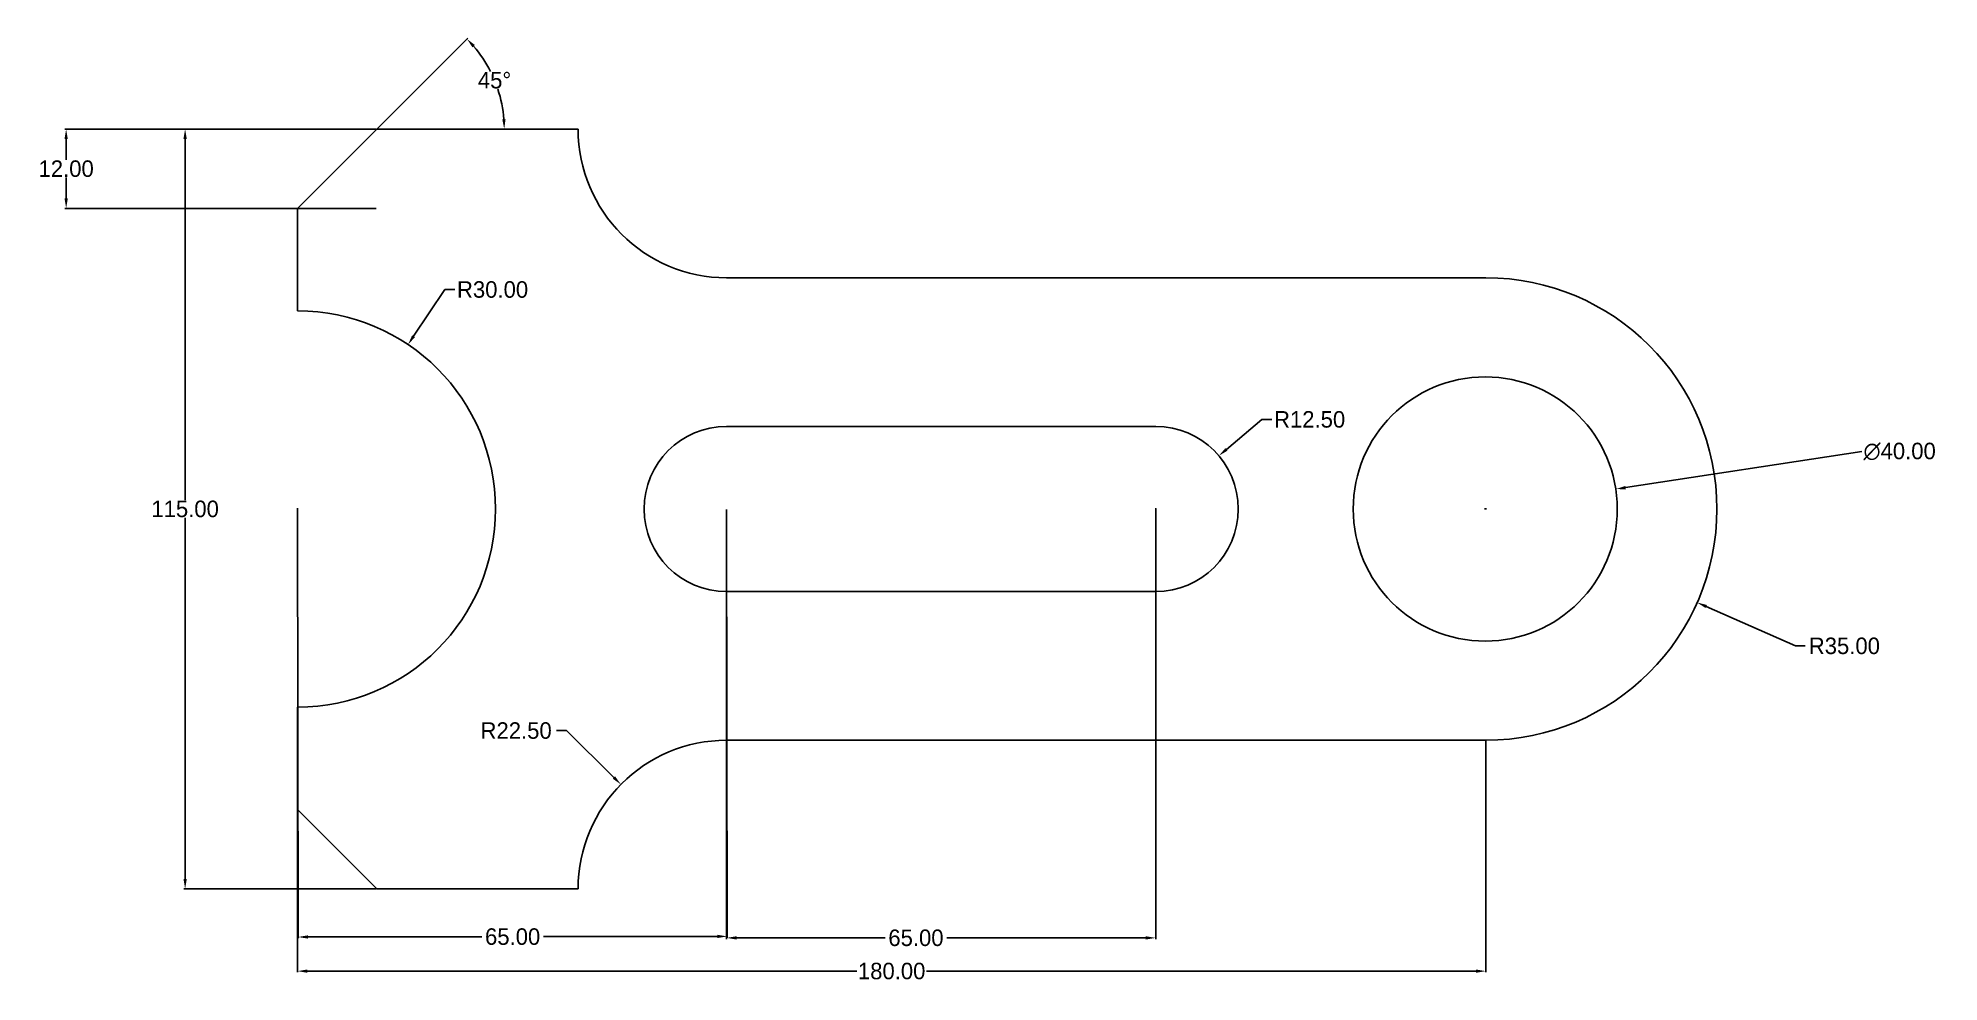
# Model space of a CAD drawing. Header units: metres. Extents: x 2 to 290, y 19 to 162.
import ezdxf

# ---------------------------------------------------------------- set-up
doc = ezdxf.new("R2010")
doc.units = ezdxf.units.M
doc.header["$MEASUREMENT"] = 0
doc.dimstyles.get("Standard").update_dxf_attribs({"dimtxt": 2.5, "dimasz": 1.5, "dimexe": 0.18, "dimexo": 0.0625, "dimgap": 0.09, "dimtad": 0, "dimtih": 1, "dimtoh": 1, "dimzin": 0, "dimdsep": 46, "dimtxsty": 'Standard', "dimcen": 0.09, "dimadec": 0, "dimazin": 0, "dimtfac": 1, "dimtofl": 0, "dimtmove": 0, "dimatfit": 3, "dimfxl": 1, "dimtolj": 1, "dimtzin": 0, "dimarcsym": 0})

# ---------------------------------------------------------------- blocks, each defined once
blk = doc.blocks.new('*D2')
at = {"color": 0, "lineweight": -2, "transparency": 16777216}
for p, q in [((41.54, 60.61), (41.54, 20.54)), ((221.54, 55.61), (221.54, 20.54)), ((43.04, 20.72), (126.25, 20.72)), ((220.04, 20.72), (136.84, 20.72))]:
    blk.add_line(p, q, dxfattribs=at)
at = {"color": 0, "transparency": 16777216}
for points in [[(43.04, 20.97), (43.04, 20.47), (41.54, 20.72)], [(220.04, 20.97), (220.04, 20.47), (221.54, 20.72)]]:
    blk.add_solid(points, dxfattribs=at)
at = {"layer": 'Defpoints', "color": 0, "transparency": 16777216}
for p in [(41.54, 60.67), (221.54, 55.67), (221.54, 20.72)]:
    blk.add_point(p, dxfattribs=at)
at = {"color": 0, "transparency": 16777216, "insert": (131.54, 20.72), "char_height": 2.5, "attachment_point": 5}
blk.add_mtext('\\A1;180.00', dxfattribs=at)
blk = doc.blocks.new('*D3')
at = {"color": 0, "lineweight": -2, "transparency": 16777216}
for p, q in [((53.48, 148.17), (24.34, 148.17)), ((24.52, 146.67), (24.52, 92.01)), ((24.52, 34.67), (24.52, 89.33)), ((53.48, 33.17), (24.34, 33.17))]:
    blk.add_line(p, q, dxfattribs=at)
at = {"color": 0, "transparency": 16777216}
for points in [[(24.27, 146.67), (24.77, 146.67), (24.52, 148.17)], [(24.27, 34.67), (24.77, 34.67), (24.52, 33.17)]]:
    blk.add_solid(points, dxfattribs=at)
at = {"layer": 'Defpoints', "color": 0, "transparency": 16777216}
for p in [(53.54, 148.17), (24.52, 33.17), (53.54, 33.17)]:
    blk.add_point(p, dxfattribs=at)
at = {"color": 0, "transparency": 16777216, "insert": (24.52, 90.67), "char_height": 2.5, "attachment_point": 5}
blk.add_mtext('\\A1;115.00', dxfattribs=at)
blk = doc.blocks.new('*D4')
at = {"color": 0, "lineweight": -2, "transparency": 16777216}
for p, q in [((53.48, 148.17), (6.32, 148.17)), ((6.5, 146.67), (6.5, 143.51)), ((6.5, 137.67), (6.5, 140.83)), ((53.48, 136.17), (6.32, 136.17))]:
    blk.add_line(p, q, dxfattribs=at)
at = {"color": 0, "transparency": 16777216}
for points in [[(6.25, 146.67), (6.75, 146.67), (6.5, 148.17)], [(6.25, 137.67), (6.75, 137.67), (6.5, 136.17)]]:
    blk.add_solid(points, dxfattribs=at)
at = {"layer": 'Defpoints', "color": 0, "transparency": 16777216}
for p in [(53.54, 148.17), (6.5, 136.17), (53.54, 136.17)]:
    blk.add_point(p, dxfattribs=at)
at = {"color": 0, "transparency": 16777216, "insert": (6.5, 142.17), "char_height": 2.5, "attachment_point": 5}
blk.add_mtext('\\A1;12.00', dxfattribs=at)
blk = doc.blocks.new('*D5')
at = {"color": 0, "lineweight": -2, "transparency": 16777216}
blk.add_line((53.59, 148.21), (67.33, 161.96), dxfattribs=at)
for start, end in [(26.875, 40.5502), (4.4498, 18.2595)]:
    blk.add_arc((53.54, 148.17), 19.32, start, end, dxfattribs=at)
at = {"color": 0, "transparency": 16777216}
for points in [[(68.04, 160.56), (68.41, 160.9), (67.2, 161.83)], [(73.05, 149.68), (72.56, 149.66), (72.86, 148.17)]]:
    blk.add_solid(points, dxfattribs=at)
at = {"layer": 'Defpoints', "color": 0, "transparency": 16777216}
for p in [(72.2, 153.17), (53.54, 148.17), (53.54, 148.17), (84.04, 148.17), (41.54, 136.17)]:
    blk.add_point(p, dxfattribs=at)
at = {"color": 0, "transparency": 16777216, "insert": (71.39, 155.56), "char_height": 2.5, "attachment_point": 5}
blk.add_mtext('\\A1;45°', dxfattribs=at)
blk = doc.blocks.new('*D6')
at = {"color": 0, "lineweight": -2, "transparency": 16777216}
for p, q in [((63.88, 123.88), (59.12, 116.81)), ((65.38, 123.88), (63.88, 123.88)), ((41.45, 90.67), (41.63, 90.67)), ((41.54, 90.58), (41.54, 90.76))]:
    blk.add_line(p, q, dxfattribs=at)
at = {"color": 0, "transparency": 16777216}
blk.add_solid([(58.91, 116.95), (59.33, 116.67), (58.28, 115.56)], dxfattribs=at)
at = {"layer": 'Defpoints', "color": 0, "transparency": 16777216}
for p in [(58.28, 115.56), (41.54, 90.67)]:
    blk.add_point(p, dxfattribs=at)
at = {"color": 0, "transparency": 16777216, "insert": (71.09, 123.88), "char_height": 2.5, "attachment_point": 5}
blk.add_mtext('\\A1;R30.00', dxfattribs=at)
blk = doc.blocks.new('*D7')
at = {"color": 0, "lineweight": -2, "transparency": 16777216}
for p, q in [((221.45, 90.67), (221.63, 90.67)), ((221.54, 90.58), (221.54, 90.76)), ((268.43, 69.94), (254.93, 75.91)), ((269.93, 69.94), (268.43, 69.94))]:
    blk.add_line(p, q, dxfattribs=at)
at = {"color": 0, "transparency": 16777216}
blk.add_solid([(255.03, 76.14), (254.83, 75.68), (253.55, 76.51)], dxfattribs=at)
at = {"layer": 'Defpoints', "color": 0, "transparency": 16777216}
for p in [(221.54, 90.67), (253.55, 76.51)]:
    blk.add_point(p, dxfattribs=at)
at = {"color": 0, "transparency": 16777216, "insert": (275.85, 69.94), "char_height": 2.5, "attachment_point": 5}
blk.add_mtext('\\A1;R35.00', dxfattribs=at)
blk = doc.blocks.new('*D8')
at = {"color": 0, "lineweight": -2, "transparency": 16777216}
for p, q in [((41.54, 90.52), (41.63, 25.7)), ((106.54, 90.61), (106.63, 25.79)), ((43.13, 25.89), (69.46, 25.92)), ((105.13, 25.97), (78.81, 25.94))]:
    blk.add_line(p, q, dxfattribs=at)
at = {"color": 0, "transparency": 16777216}
for points in [[(43.13, 26.14), (43.13, 25.64), (41.63, 25.88)], [(105.13, 26.22), (105.13, 25.72), (106.63, 25.97)]]:
    blk.add_solid(points, dxfattribs=at)
at = {"layer": 'Defpoints', "color": 0, "transparency": 16777216}
for p in [(41.54, 90.58), (106.54, 90.67), (106.63, 25.97)]:
    blk.add_point(p, dxfattribs=at)
at = {"color": 0, "transparency": 16777216, "insert": (74.13, 25.93), "char_height": 2.5, "attachment_point": 5}
blk.add_mtext('\\A1;65.00', dxfattribs=at)
blk = doc.blocks.new('*D9')
at = {"color": 0, "lineweight": -2, "transparency": 16777216}
for p, q in [((106.54, 90.61), (106.54, 25.57)), ((171.54, 90.61), (171.54, 25.57)), ((108.04, 25.75), (130.55, 25.75)), ((170.04, 25.75), (139.9, 25.75))]:
    blk.add_line(p, q, dxfattribs=at)
at = {"color": 0, "transparency": 16777216}
for points in [[(108.04, 26), (108.04, 25.5), (106.54, 25.75)], [(170.04, 26), (170.04, 25.5), (171.54, 25.75)]]:
    blk.add_solid(points, dxfattribs=at)
at = {"layer": 'Defpoints', "color": 0, "transparency": 16777216}
for p in [(106.54, 90.67), (171.54, 90.67), (171.54, 25.75)]:
    blk.add_point(p, dxfattribs=at)
at = {"color": 0, "transparency": 16777216, "insert": (135.22, 25.75), "char_height": 2.5, "attachment_point": 5}
blk.add_mtext('\\A1;65.00', dxfattribs=at)
blk = doc.blocks.new('*D10')
at = {"color": 0, "lineweight": -2, "transparency": 16777216}
for p, q in [((278.5, 99.37), (242.71, 93.91)), ((221.36, 90.67), (221.54, 90.67)), ((221.45, 90.58), (221.45, 90.76))]:
    blk.add_line(p, q, dxfattribs=at)
at = {"color": 0, "transparency": 16777216}
blk.add_solid([(242.67, 94.16), (242.75, 93.66), (241.23, 93.68)], dxfattribs=at)
at = {"layer": 'Defpoints', "color": 0, "transparency": 16777216}
for p in [(241.23, 93.68), (201.68, 87.65)]:
    blk.add_point(p, dxfattribs=at)
at = {"color": 0, "transparency": 16777216, "insert": (284.22, 99.37), "char_height": 2.5, "attachment_point": 5}
blk.add_mtext('\\A1;∅40.00', dxfattribs=at)
blk = doc.blocks.new('*D11')
at = {"color": 0, "lineweight": -2, "transparency": 16777216}
for p, q in [((80.79, 57.12), (82.29, 57.12)), ((82.29, 57.12), (89.47, 50.03)), ((106.45, 33.17), (106.63, 33.17)), ((106.54, 33.08), (106.54, 33.26))]:
    blk.add_line(p, q, dxfattribs=at)
at = {"color": 0, "transparency": 16777216}
blk.add_solid([(89.64, 50.21), (89.29, 49.85), (90.53, 48.98)], dxfattribs=at)
at = {"layer": 'Defpoints', "color": 0, "transparency": 16777216}
for p in [(90.53, 48.98), (106.54, 33.17)]:
    blk.add_point(p, dxfattribs=at)
at = {"color": 0, "transparency": 16777216, "insert": (74.66, 57.12), "char_height": 2.5, "attachment_point": 5}
blk.add_mtext('\\A1;R22.50', dxfattribs=at)
blk = doc.blocks.new('*D12')
at = {"color": 0, "lineweight": -2, "transparency": 16777216}
for p, q in [((187.63, 104.22), (182.25, 99.69)), ((189.13, 104.22), (187.63, 104.22)), ((171.45, 90.67), (171.63, 90.67)), ((171.54, 90.58), (171.54, 90.76))]:
    blk.add_line(p, q, dxfattribs=at)
at = {"color": 0, "transparency": 16777216}
blk.add_solid([(182.09, 99.88), (182.41, 99.5), (181.1, 98.72)], dxfattribs=at)
at = {"layer": 'Defpoints', "color": 0, "transparency": 16777216}
for p in [(181.1, 98.72), (171.54, 90.67)]:
    blk.add_point(p, dxfattribs=at)
at = {"color": 0, "transparency": 16777216, "insert": (194.85, 104.22), "char_height": 2.5, "attachment_point": 5}
blk.add_mtext('\\A1;R12.50', dxfattribs=at)

msp = doc.modelspace()

# ---------------------------------------------------------------- linework, layer by layer
for p, q in [((53.544, 148.168), (41.544, 136.168)), ((84.044, 148.168), (53.544, 148.168)), ((41.544, 136.168), (41.544, 120.668)), ((221.544, 125.668), (106.544, 125.668)), ((106.544, 103.168), (171.544, 103.168)), ((106.544, 78.168), (171.544, 78.168)), ((41.544, 60.668), (41.544, 45.168)), ((221.544, 55.668), (106.544, 55.668)), ((53.544, 33.168), (41.544, 45.168)), ((84.044, 33.168), (53.544, 33.168))]:
    msp.add_line(p, q)
msp.add_circle((221.454, 90.668), 20)
for centre, radius, start, end in [((106.544, 148.168), 22.5, 180, 270), ((221.544, 90.668), 35, 270, 90), ((41.544, 90.668), 30, 270, 90), ((106.544, 90.668), 12.5, 90, 270), ((171.544, 90.668), 12.5, 270, 90), ((106.544, 33.168), 22.5, 90, 180)]:
    msp.add_arc(centre, radius, start, end)

# ---------------------------------------------------------------- dimensions: what is measured, and where the dimension line sits
dim = msp.add_angular_dim_2l(base=(72.205, 153.168), line1=((84.044, 148.168), (53.544, 148.168)), line2=((53.544, 148.168), (41.544, 136.168)), dimstyle='Standard')
dim.commit()
dim.dimension.update_dxf_attribs({"geometry": '*D5', "text_midpoint": (71.393, 155.561)})
for p1, p2, distance, picture, middle in [((53.544, 148.168), (53.544, 136.168), -47.046, '*D4', (6.499, 142.168)), ((41.544, 90.578), (106.544, 90.668), -64.694, '*D8', (74.134, 25.929))]:
    dim = msp.add_aligned_dim(p1=p1, p2=p2, distance=distance, dimstyle='Standard')
    dim.commit()
    dim.dimension.update_dxf_attribs({"geometry": picture, "text_midpoint": middle})
dim = msp.add_linear_dim(base=(24.517, 33.168), p1=(53.544, 148.168), p2=(53.544, 33.168), angle=90, dimstyle='Standard')
dim.commit()
dim.dimension.update_dxf_attribs({"geometry": '*D3', "text_midpoint": (24.517, 90.668)})
for center, mpoint, picture, middle in [((41.544, 90.668), (58.285, 115.563), '*D6', (71.094, 123.882)), ((171.544, 90.668), (181.104, 98.722), '*D12', (194.846, 104.221)), ((221.544, 90.668), (253.555, 76.514), '*D7', (275.85, 69.938)), ((106.544, 33.168), (90.534, 48.976), '*D11', (74.655, 57.119))]:
    dim = msp.add_radius_dim(center=center, mpoint=mpoint, dimstyle='Standard')
    dim.commit()
    dim.dimension.update_dxf_attribs({"geometry": picture, "text_midpoint": middle, "dimtype": 164})
dim = msp.add_diameter_dim_2p(p1=(201.683, 87.652), p2=(241.226, 93.684), dimstyle='Standard')
dim.commit()
dim.dimension.update_dxf_attribs({"geometry": '*D10', "text_midpoint": (278.5, 99.369), "dimtype": 163})
for base, p1, p2, picture, middle in [((171.544, 25.749), (106.544, 90.668), (171.544, 90.668), '*D9', (135.223, 25.749)), ((221.544, 20.72), (41.544, 60.668), (221.544, 55.668), '*D2', (131.544, 20.72))]:
    dim = msp.add_linear_dim(base=base, p1=p1, p2=p2, dimstyle='Standard')
    dim.commit()
    dim.dimension.update_dxf_attribs({"geometry": picture, "text_midpoint": middle, "dimtype": 160})

doc.saveas('drawing.dxf')
